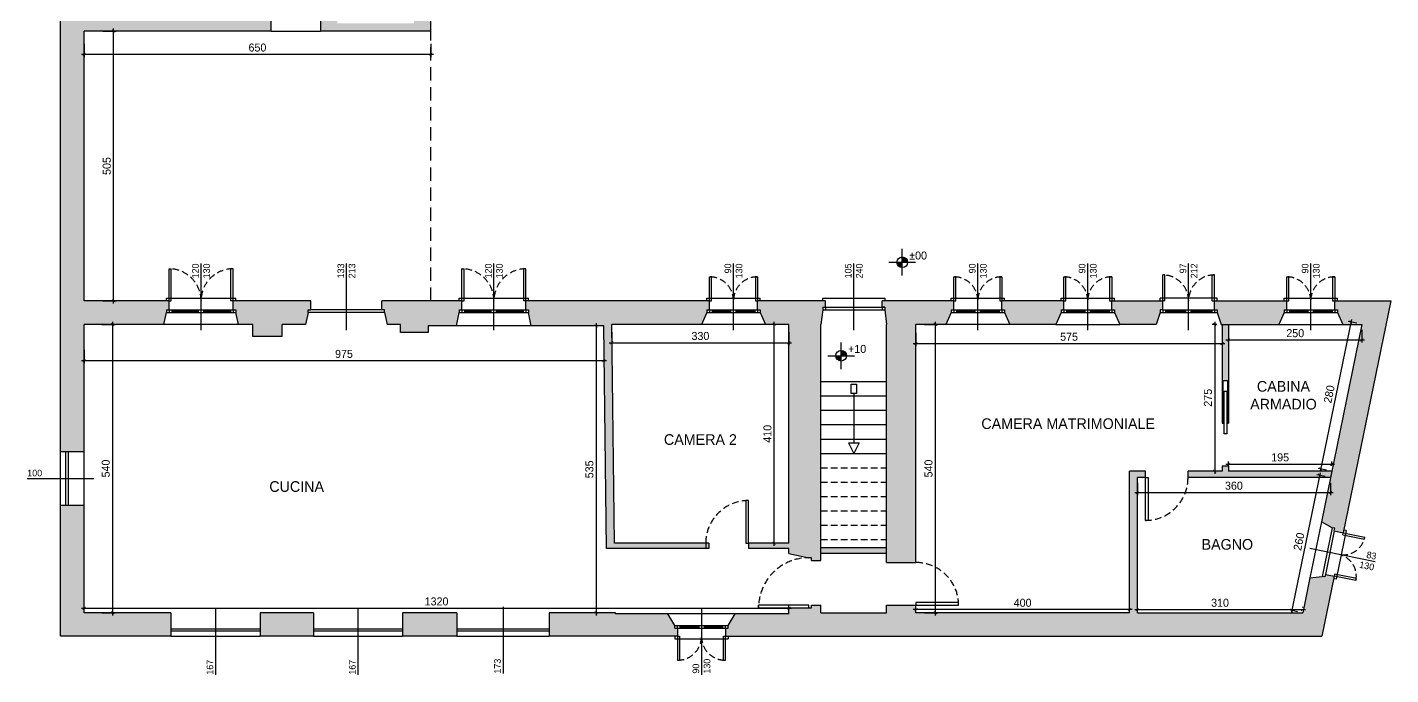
# Model space of a CAD drawing. Header units: millimetres. Extents: x 2698 to 9190, y -7457 to 3239.
# Drawn here: x 2698 to 5254, y -7457 to -6245 of the extents above; entities that cross this region are included whole.
import ezdxf

# ---------------------------------------------------------------- set-up
doc = ezdxf.new("R2010")
doc.units = ezdxf.units.MM
doc.header["$LTSCALE"] = 100
doc.linetypes.add('HIDDEN', pattern=[0.375, 0.25, -0.125])
for name, color, linetype in [('CAMP sez', 254, 'Continuous'), ('INF', 6, 'Continuous'), ('Interni F', 3, 'Continuous'), ('Q_100_ESECUTIVO', 3, 'Continuous'), ('Quote', 3, 'Continuous'), ('SEZ', 4, 'Continuous'), ('Testi', 3, 'Continuous')]:
    doc.layers.add(name, color=color, linetype=linetype)
doc.layers.add('RIL_diagonali', color=8, linetype='HIDDEN', plot=False)
doc.styles.add('CENTURY', font='GOTHIC.TTF')
doc.styles.add('T_ESE_q100', font='', dxfattribs={"height": 15})
doc.styles.get('T_ESE_q100').set_extended_font_data('Bahnschrift Light')
doc.dimstyles.new('ESE_q100', dxfattribs={"dimscale": 0, "dimtxt": 15, "dimasz": 8, "dimexe": 5, "dimexo": 10, "dimgap": 5, "dimtad": 1, "dimdec": 0, "dimrnd": 0.5, "dimtxsty": 'T_ESE_q100', "dimblk": 'ARCHTICK', "dimcen": 2.5, "dimdle": 5, "dimazin": 3, "dimtfac": 1, "dimtdec": 0, "dimtmove": 2, "dimatfit": 3, "dimldrblk": 'ARCHTICK', "dimfxl": 20, "dimfxlon": 1, "dimarcsym": 0})

# ---------------------------------------------------------------- blocks, each defined once
blk = doc.blocks.new('A$C255de93f')
at = {"lineweight": -2}
h = blk.add_hatch(color=0, dxfattribs=at)
h.dxf.hatch_style = 1
h.paths.add_polyline_path([(0, 0), (-10, 0, 0.414214), (0, -10)])
h.paths.add_polyline_path([(0, 10), (0, 0), (10, 0, 0.414214)])
at = {"color": 0, "lineweight": -2}
for p, q in [((-25, 0), (25, 0)), ((0, -25), (0, 25))]:
    blk.add_line(p, q, dxfattribs=at)
blk.add_circle((0, 0), 10, dxfattribs=at)
blk = doc.blocks.new('*D20')
at = {"layer": 'Q_100_ESECUTIVO', "color": 0}
for p, q in [((5180.5, -6792.2), (5121.9, -7077)), ((5190.4, -6799.3), (5174.6, -6796.1)), ((5133.9, -7074.3), (5118.1, -7071.1))]:
    blk.add_line(p, q, dxfattribs=at)
for points in [[(5176.9, -6794), (5182.1, -6800.1), (5177.7, -6793.4)], [(5176.9, -6794), (5181.3, -6800.7), (5182.1, -6800.1)], [(5120.3, -7069), (5125.6, -7075.1), (5121.2, -7068.4)], [(5120.3, -7069), (5124.7, -7075.7), (5125.6, -7075.1)]]:
    blk.add_solid(points, dxfattribs=at)
at = {"layer": 'Q_100_ESECUTIVO', "color": 0, "insert": (5138.8, -6932), "char_height": 15, "attachment_point": 5, "rotation": 78.3843, "style": 'T_ESE_q100'}
blk.add_mtext('280', dxfattribs=at)
blk = doc.blocks.new('_ArchTick')
at = {"color": 0, "linetype": 'ByBlock', "const_width": 0.15}
blk.add_lwpolyline([(-0.5, -0.5), (0.5, 0.5)], dxfattribs=at)
blk = doc.blocks.new('*D21')
at = {"layer": 'Q_100_ESECUTIVO', "color": 0}
for p, q in [((5121.6, -7079.2), (5067.6, -7342)), ((5131.4, -7086.3), (5115.7, -7083.1)), ((5079.4, -7339.3), (5063.7, -7336.1))]:
    blk.add_line(p, q, dxfattribs=at)
for points in [[(5118, -7081), (5123.2, -7087.1), (5118.8, -7080.5)], [(5118, -7081), (5122.4, -7087.7), (5123.2, -7087.1)], [(5066, -7334), (5071.2, -7340.1), (5066.8, -7333.5)], [(5066, -7334), (5070.4, -7340.7), (5071.2, -7340.1)]]:
    blk.add_solid(points, dxfattribs=at)
at = {"layer": 'Q_100_ESECUTIVO', "color": 0, "insert": (5082.2, -7208), "char_height": 15, "attachment_point": 5, "rotation": 78.3843, "style": 'T_ESE_q100'}
blk.add_mtext('260', dxfattribs=at)
blk = doc.blocks.new('*D24')
at = {"layer": 'Q_100_ESECUTIVO', "color": 0}
for p, q in [((4779.2, -7098.3), (4779.2, -7121.1)), ((5141.2, -7098.3), (5141.2, -7121.1)), ((4774.2, -7116.1), (5146.2, -7116.1))]:
    blk.add_line(p, q, dxfattribs=at)
for points in [[(4776.7, -7119.3), (4781.7, -7112.9), (4776, -7118.6)], [(4776.7, -7119.3), (4782.4, -7113.7), (4781.7, -7112.9)], [(5138.7, -7119.3), (5143.7, -7112.9), (5138, -7118.6)], [(5138.7, -7119.3), (5144.4, -7113.7), (5143.7, -7112.9)]]:
    blk.add_solid(points, dxfattribs=at)
at = {"layer": 'Q_100_ESECUTIVO', "color": 0, "insert": (4960.2, -7103.5), "char_height": 15, "attachment_point": 5, "style": 'T_ESE_q100'}
blk.add_mtext('360', dxfattribs=at)
blk = doc.blocks.new('*D25')
at = {"layer": 'Q_100_ESECUTIVO', "color": 0}
for p, q in [((4779.2, -7331.3), (4779.2, -7330.4)), ((5089.2, -7331.3), (5089.2, -7330.4)), ((4774.2, -7335.4), (5094.2, -7335.4))]:
    blk.add_line(p, q, dxfattribs=at)
for points in [[(4776.7, -7338.6), (4781.7, -7332.2), (4776, -7337.9)], [(4776.7, -7338.6), (4782.4, -7332.9), (4781.7, -7332.2)], [(5086.7, -7338.6), (5091.7, -7332.2), (5086, -7337.9)], [(5086.7, -7338.6), (5092.4, -7332.9), (5091.7, -7332.2)]]:
    blk.add_solid(points, dxfattribs=at)
at = {"layer": 'Q_100_ESECUTIVO', "color": 0, "insert": (4934.2, -7322.7), "char_height": 15, "attachment_point": 5, "style": 'T_ESE_q100'}
blk.add_mtext('310', dxfattribs=at)
blk = doc.blocks.new('*D26')
at = {"layer": 'Q_100_ESECUTIVO', "color": 0}
for p, q in [((4950.2, -6811.3), (4950.2, -6835.5)), ((5200.2, -6811.3), (5200.2, -6835.5)), ((4945.2, -6830.5), (5205.2, -6830.5))]:
    blk.add_line(p, q, dxfattribs=at)
for points in [[(4947.7, -6833.7), (4952.7, -6827.4), (4947, -6833)], [(4947.7, -6833.7), (4953.4, -6828.1), (4952.7, -6827.4)], [(5197.7, -6833.7), (5202.7, -6827.4), (5197, -6833)], [(5197.7, -6833.7), (5203.4, -6828.1), (5202.7, -6827.4)]]:
    blk.add_solid(points, dxfattribs=at)
at = {"layer": 'Q_100_ESECUTIVO', "color": 0, "insert": (5075.2, -6817.9), "char_height": 15, "attachment_point": 5, "style": 'T_ESE_q100'}
blk.add_mtext('250', dxfattribs=at)
blk = doc.blocks.new('*D27')
at = {"layer": 'Q_100_ESECUTIVO', "color": 0}
for p, q in [((4945.2, -7063.2), (5148.7, -7063.2)), ((4950.2, -7066.3), (4950.2, -7058.2)), ((5143.7, -7066.3), (5143.7, -7058.2))]:
    blk.add_line(p, q, dxfattribs=at)
for points in [[(4947.7, -7066.4), (4952.7, -7060), (4947, -7065.6)], [(4947.7, -7066.4), (4953.4, -7060.7), (4952.7, -7060)], [(5141.2, -7066.4), (5146.2, -7060), (5140.5, -7065.6)], [(5141.2, -7066.4), (5146.9, -7060.7), (5146.2, -7060)]]:
    blk.add_solid(points, dxfattribs=at)
at = {"layer": 'Q_100_ESECUTIVO', "color": 0, "insert": (5046.9, -7050.5), "char_height": 15, "attachment_point": 5, "style": 'T_ESE_q100'}
blk.add_mtext('195', dxfattribs=at)
blk = doc.blocks.new('*D28')
at = {"layer": 'Q_100_ESECUTIVO', "color": 0}
for p, q in [((4924.2, -6796.3), (4924.2, -7081.3)), ((4928.2, -6801.3), (4919.2, -6801.3)), ((4928.2, -7076.3), (4919.2, -7076.3))]:
    blk.add_line(p, q, dxfattribs=at)
for points in [[(4921, -6798.8), (4927.4, -6803.8), (4921.8, -6798.1)], [(4921, -6798.8), (4926.7, -6804.5), (4927.4, -6803.8)], [(4921, -7073.8), (4927.4, -7078.8), (4921.8, -7073.1)], [(4921, -7073.8), (4926.7, -7079.5), (4927.4, -7078.8)]]:
    blk.add_solid(points, dxfattribs=at)
at = {"layer": 'Q_100_ESECUTIVO', "color": 0, "insert": (4911.6, -6938.8), "char_height": 15, "attachment_point": 5, "rotation": 90, "style": 'T_ESE_q100'}
blk.add_mtext('275', dxfattribs=at)
blk = doc.blocks.new('*D29')
at = {"layer": 'Q_100_ESECUTIVO', "color": 0}
for p, q in [((4364.2, -6817.2), (4364.2, -6842.2)), ((4938.2, -6817.2), (4938.2, -6842.2)), ((4359.2, -6837.2), (4943.2, -6837.2))]:
    blk.add_line(p, q, dxfattribs=at)
for points in [[(4361.7, -6840.4), (4366.7, -6834), (4361, -6839.7)], [(4361.7, -6840.4), (4367.4, -6834.7), (4366.7, -6834)], [(4935.7, -6840.4), (4940.7, -6834), (4935, -6839.7)], [(4935.7, -6840.4), (4941.4, -6834.7), (4940.7, -6834)]]:
    blk.add_solid(points, dxfattribs=at)
at = {"layer": 'Q_100_ESECUTIVO', "color": 0, "insert": (4651.2, -6824.6), "char_height": 15, "attachment_point": 5, "style": 'T_ESE_q100'}
blk.add_mtext('575', dxfattribs=at)
blk = doc.blocks.new('*D30')
at = {"layer": 'Q_100_ESECUTIVO', "color": 0}
for p, q in [((4364.2, -7331.3), (4364.2, -7330.4)), ((4764.2, -7331.3), (4764.2, -7330.4)), ((4769.2, -7335.4), (4359.2, -7335.4))]:
    blk.add_line(p, q, dxfattribs=at)
for points in [[(4361.7, -7338.6), (4366.7, -7332.2), (4361, -7337.9)], [(4361.7, -7338.6), (4367.4, -7332.9), (4366.7, -7332.2)], [(4761.7, -7338.6), (4766.7, -7332.2), (4761, -7337.9)], [(4761.7, -7338.6), (4767.4, -7332.9), (4766.7, -7332.2)]]:
    blk.add_solid(points, dxfattribs=at)
at = {"layer": 'Q_100_ESECUTIVO', "color": 0, "insert": (4564.2, -7322.7), "char_height": 15, "attachment_point": 5, "style": 'T_ESE_q100'}
blk.add_mtext('400', dxfattribs=at)
blk = doc.blocks.new('*D31')
at = {"layer": 'Q_100_ESECUTIVO', "color": 0}
for p, q in [((4400.5, -6796.3), (4400.5, -7346.3)), ((4380.5, -6801.3), (4405.5, -6801.3)), ((4380.5, -7341.3), (4405.5, -7341.3))]:
    blk.add_line(p, q, dxfattribs=at)
for points in [[(4397.3, -6798.8), (4403.7, -6803.8), (4398, -6798.1)], [(4397.3, -6798.8), (4402.9, -6804.5), (4403.7, -6803.8)], [(4397.3, -7338.8), (4403.7, -7343.8), (4398, -7338.1)], [(4397.3, -7338.8), (4402.9, -7344.5), (4403.7, -7343.8)]]:
    blk.add_solid(points, dxfattribs=at)
at = {"layer": 'Q_100_ESECUTIVO', "color": 0, "insert": (4387.8, -7071.3), "char_height": 15, "attachment_point": 5, "rotation": 90, "style": 'T_ESE_q100'}
blk.add_mtext('540', dxfattribs=at)
blk = doc.blocks.new('*D32')
at = {"layer": 'Q_100_ESECUTIVO', "color": 0}
for p, q in [((4098.6, -7216.3), (4098.6, -6796.3)), ((4116.2, -6801.3), (4093.6, -6801.3)), ((4116.2, -7211.3), (4093.6, -7211.3))]:
    blk.add_line(p, q, dxfattribs=at)
for points in [[(4095.4, -6798.8), (4101.7, -6803.8), (4096.1, -6798.1)], [(4095.4, -6798.8), (4101, -6804.5), (4101.7, -6803.8)], [(4095.4, -7208.8), (4101.7, -7213.8), (4096.1, -7208.1)], [(4095.4, -7208.8), (4101, -7214.5), (4101.7, -7213.8)]]:
    blk.add_solid(points, dxfattribs=at)
at = {"layer": 'Q_100_ESECUTIVO', "color": 0, "insert": (4085.9, -7006.3), "char_height": 15, "attachment_point": 5, "rotation": 90, "style": 'T_ESE_q100'}
blk.add_mtext('410', dxfattribs=at)
blk = doc.blocks.new('*D33')
at = {"layer": 'Q_100_ESECUTIVO', "color": 0}
for p, q in [((3794.2, -6815.8), (3794.2, -6840.8)), ((4126.2, -6815.8), (4126.2, -6840.8)), ((3789.2, -6835.8), (4131.2, -6835.8))]:
    blk.add_line(p, q, dxfattribs=at)
for points in [[(3791.7, -6839), (3796.7, -6832.6), (3791, -6838.2)], [(3791.7, -6839), (3797.4, -6833.3), (3796.7, -6832.6)], [(4123.7, -6839), (4128.7, -6832.6), (4123, -6838.2)], [(4123.7, -6839), (4129.4, -6833.3), (4128.7, -6832.6)]]:
    blk.add_solid(points, dxfattribs=at)
at = {"layer": 'Q_100_ESECUTIVO', "color": 0, "insert": (3960.2, -6823.1), "char_height": 15, "attachment_point": 5, "style": 'T_ESE_q100'}
blk.add_mtext('330', dxfattribs=at)
blk = doc.blocks.new('*D34')
at = {"layer": 'Q_100_ESECUTIVO', "color": 0}
for p, q in [((3771.8, -6804.3), (3759.8, -6804.3)), ((3764.8, -6799.3), (3764.8, -7346.3)), ((3771.8, -7341.3), (3759.8, -7341.3))]:
    blk.add_line(p, q, dxfattribs=at)
for points in [[(3761.6, -6801.8), (3767.9, -6806.8), (3762.3, -6801.1)], [(3761.6, -6801.8), (3767.2, -6807.5), (3767.9, -6806.8)], [(3761.6, -7338.8), (3767.9, -7343.8), (3762.3, -7338.1)], [(3761.6, -7338.8), (3767.2, -7344.5), (3767.9, -7343.8)]]:
    blk.add_solid(points, dxfattribs=at)
at = {"layer": 'Q_100_ESECUTIVO', "color": 0, "insert": (3752.1, -7072.8), "char_height": 15, "attachment_point": 5, "rotation": 90, "style": 'T_ESE_q100'}
blk.add_mtext('535', dxfattribs=at)
blk = doc.blocks.new('*D35')
at = {"layer": 'Q_100_ESECUTIVO', "color": 0}
for p, q in [((2799.9, -7332.9), (4131.2, -7332.9)), ((2804.9, -7331.3), (2804.9, -7327.9)), ((4126.2, -7331.3), (4126.2, -7327.9))]:
    blk.add_line(p, q, dxfattribs=at)
for points in [[(2802.5, -7336.1), (2807.4, -7329.7), (2801.8, -7335.4)], [(2802.5, -7336.1), (2808.1, -7330.4), (2807.4, -7329.7)], [(4123.7, -7336.1), (4128.7, -7329.7), (4123, -7335.4)], [(4123.7, -7336.1), (4129.4, -7330.4), (4128.7, -7329.7)]]:
    blk.add_solid(points, dxfattribs=at)
at = {"layer": 'Q_100_ESECUTIVO', "color": 0, "insert": (3465.6, -7320.2), "char_height": 15, "attachment_point": 5, "style": 'T_ESE_q100'}
blk.add_mtext('1320', dxfattribs=at)
blk = doc.blocks.new('*D36')
at = {"layer": 'Q_100_ESECUTIVO', "color": 0}
for p, q in [((2804.9, -6849.3), (2804.9, -6874.3)), ((3779.2, -6849.3), (3779.2, -6874.3)), ((3784.2, -6869.3), (2799.9, -6869.3))]:
    blk.add_line(p, q, dxfattribs=at)
for points in [[(2802.5, -6872.5), (2807.4, -6866.2), (2801.8, -6871.8)], [(2802.5, -6872.5), (2808.1, -6866.9), (2807.4, -6866.2)], [(3776.8, -6872.5), (3781.7, -6866.2), (3776.1, -6871.8)], [(3776.8, -6872.5), (3782.4, -6866.9), (3781.7, -6866.2)]]:
    blk.add_solid(points, dxfattribs=at)
at = {"layer": 'Q_100_ESECUTIVO', "color": 0, "insert": (3292.1, -6856.7), "char_height": 15, "attachment_point": 5, "style": 'T_ESE_q100'}
blk.add_mtext('975', dxfattribs=at)
blk = doc.blocks.new('*D37')
at = {"layer": 'Q_100_ESECUTIVO', "color": 0}
for p, q in [((2858.3, -6796.3), (2858.3, -7346.3)), ((2838.3, -6801.3), (2863.3, -6801.3)), ((2838.3, -7341.3), (2863.3, -7341.3))]:
    blk.add_line(p, q, dxfattribs=at)
for points in [[(2855.1, -6798.8), (2861.4, -6803.8), (2855.8, -6798.1)], [(2855.1, -6798.8), (2860.7, -6804.5), (2861.4, -6803.8)], [(2855.1, -7338.8), (2861.4, -7343.8), (2855.8, -7338.1)], [(2855.1, -7338.8), (2860.7, -7344.5), (2861.4, -7343.8)]]:
    blk.add_solid(points, dxfattribs=at)
at = {"layer": 'Q_100_ESECUTIVO', "color": 0, "insert": (2845.6, -7071.3), "char_height": 15, "attachment_point": 5, "rotation": 90, "style": 'T_ESE_q100'}
blk.add_mtext('540', dxfattribs=at)
blk = doc.blocks.new('*D38')
at = {"layer": 'Q_100_ESECUTIVO', "color": 0}
for p, q in [((2840.2, -6252.3), (2865.2, -6252.3)), ((2860.2, -6762.3), (2860.2, -6247.3)), ((2840.2, -6757.3), (2865.2, -6757.3))]:
    blk.add_line(p, q, dxfattribs=at)
for points in [[(2857, -6249.8), (2863.4, -6254.8), (2857.7, -6249.1)], [(2857, -6249.8), (2862.7, -6255.5), (2863.4, -6254.8)], [(2857, -6754.8), (2863.4, -6759.8), (2857.7, -6754.1)], [(2857, -6754.8), (2862.7, -6760.5), (2863.4, -6759.8)]]:
    blk.add_solid(points, dxfattribs=at)
at = {"layer": 'Q_100_ESECUTIVO', "color": 0, "insert": (2847.5, -6504.8), "char_height": 15, "attachment_point": 5, "rotation": 90, "style": 'T_ESE_q100'}
blk.add_mtext('505', dxfattribs=at)
blk = doc.blocks.new('*D39')
at = {"layer": 'Q_100_ESECUTIVO', "color": 0}
for p, q in [((2804.9, -6275.8), (2804.9, -6300.8)), ((3454.9, -6275.8), (3454.9, -6300.8)), ((3459.9, -6295.8), (2799.9, -6295.8))]:
    blk.add_line(p, q, dxfattribs=at)
for points in [[(2802.5, -6298.9), (2807.4, -6292.6), (2801.8, -6298.2)], [(2802.5, -6298.9), (2808.1, -6293.3), (2807.4, -6292.6)], [(3452.5, -6298.9), (3457.4, -6292.6), (3451.8, -6298.2)], [(3452.5, -6298.9), (3458.1, -6293.3), (3457.4, -6292.6)]]:
    blk.add_solid(points, dxfattribs=at)
at = {"layer": 'Q_100_ESECUTIVO', "color": 0, "insert": (3129.9, -6283.1), "char_height": 15, "attachment_point": 5, "style": 'T_ESE_q100'}
blk.add_mtext('650', dxfattribs=at)

msp = doc.modelspace()

# ---------------------------------------------------------------- hatches: boundary and pattern name
at = {"layer": 'CAMP sez'}
h = msp.add_hatch(color=256, dxfattribs=at)
h.dxf.hatch_style = 1
h.paths.add_polyline_path([(4636.2, -6774.3), (4641.2, -6774.3), (4641.2, -6757.3), (4525.2, -6757.3), (4525.2, -6774.3), (4530.2, -6774.3), (4530.2, -6779.3), (4540.2, -6801.3), (4626.2, -6801.3), (4636.2, -6779.3)])
h.paths.add_polyline_path([(5143.7, -7076.3), (4950.2, -7076.3), (4950.2, -7066.3), (4938.2, -7066.3), (4938.2, -7076.3), (4874.2, -7076.3), (4874.2, -7088.3), (5141.2, -7088.3)])
h.paths.add_polyline_path([(4950.2, -6801.3), (4938.2, -6801.3), (4938.2, -6986.3), (4940.2, -6986.3), (4940.2, -6906.3), (4948.2, -6906.3), (4948.2, -6986.3), (4950.2, -6986.3)])
h.paths.add_polyline_path([(4309.2, -7219.9), (4186.2, -7219.9), (4186.2, -7229.9), (4309.2, -7229.9)])
h.paths.add_polyline_path([(4189.7, -6774.3), (4189.7, -6769.3), (4194.7, -6769.3), (4194.7, -6757.3), (4067.2, -6757.3), (4067.2, -6774.3), (4072.2, -6774.3), (4072.2, -6779.3), (4082.2, -6801.3), (4126.2, -6801.3), (4126.2, -7211.3), (4050.2, -7211.3), (4050.2, -7221.3), (4126.2, -7221.3), (4126.2, -7230.3), (4163.2, -7238.3), (4168.2, -7238.3), (4168.2, -7243.3), (4186.2, -7243.3), (4186.2, -6801.3)])
h.paths.add_polyline_path([(2959.2, -6774.3), (2964.2, -6774.3), (2964.2, -6757.3), (2804.9, -6757.3), (2804.9, -6252.3), (3154.9, -6252.3), (3154.9, -6176.3), (2807.9, -6176.3), (2807.9, -5692.3), (2923.9, -5692.3), (2923.9, -5655), (2760.9, -5654.8), (2760.9, -7040.3), (2804.9, -7040.3), (2804.9, -6801.3), (2954.2, -6801.3), (2959.2, -6779.3)])
h.paths.add_polyline_path([(3225.2, -6779.3), (3225.2, -6774.3), (3230.2, -6774.3), (3230.2, -6757.3), (3084.2, -6757.3), (3084.2, -6774.3), (3089.2, -6774.3), (3089.2, -6779.3), (3094.2, -6801.3), (3121.2, -6801.3), (3121.2, -6824.3), (3176.2, -6824.3), (3176.2, -6801.3), (3220.2, -6801.3)])
h.paths.add_polyline_path([(3508.2, -6774.3), (3513.2, -6774.3), (3513.2, -6757.3), (3363.2, -6757.3), (3363.2, -6774.3), (3368.2, -6774.3), (3368.2, -6779.3), (3373.2, -6801.3), (3398.2, -6801.3), (3398.2, -6816.3), (3450.2, -6816.3), (3450.2, -6804.3), (3503.2, -6804.3), (3508.2, -6779.3)])
h.paths.add_polyline_path([(4821.7, -6774.3), (4826.7, -6774.3), (4826.7, -6757.3), (4731.2, -6757.3), (4731.2, -6774.3), (4736.2, -6774.3), (4736.2, -6779.3), (4746.2, -6801.3), (4814.2, -6801.3), (4821.7, -6779.3)])
h.paths.add_polyline_path([(5054.2, -6779.3), (5054.2, -6774.3), (5059.2, -6774.3), (5059.2, -6757.3), (4923.7, -6757.3), (4923.7, -6774.3), (4928.7, -6774.3), (4928.7, -6779.3), (4936.2, -6801.3), (5044.2, -6801.3)])
h.paths.add_polyline_path([(5254.2, -6757.3), (5149.2, -6757.3), (5149.2, -6774.3), (5154.2, -6774.3), (5154.2, -6779.3), (5164.2, -6801.3), (5200.2, -6801.3), (5124.2, -7170.9), (5144.4, -7182.2), (5149.3, -7183.2), (5148.3, -7188.1), (5164.9, -7191.5)])
h.paths.add_polyline_path([(3503.8, -7341.3), (3401.8, -7341.3), (3401.8, -7385.3), (3503.8, -7385.3)])
h.paths.add_polyline_path([(3234.8, -7341.3), (3134.8, -7341.3), (3134.8, -7385.3), (3234.8, -7385.3)])
h.paths.add_polyline_path([(2967.8, -7341.3), (2804.9, -7341.3), (2804.9, -7140.3), (2760.9, -7140.3), (2760.9, -7385.3), (2967.8, -7385.3)])
h.paths.add_polyline_path([(3454.9, -6053.3), (3414.9, -6053.3), (3414.9, -6080.3), (3247.9, -6080.3), (3247.9, -6252.3), (3454.9, -6252.3), (3454.9, -6198.8), (3423.4, -6198.8), (3423.4, -6237.8), (3279.4, -6237.8), (3279.4, -6094.8), (3454.9, -6094.8)])
h.paths.add_polyline_path([(3283.9, -5533.3), (3239.9, -5533.3), (3239.9, -5655.3), (3070.9, -5655.1), (3070.9, -5692.3), (3414.9, -5692.3), (3414.9, -5829.3), (3454.9, -5829.3), (3454.9, -5699.3), (3523.9, -5699.3), (3523.9, -5656.3), (3283.9, -5656.3)])
h.paths.add_polyline_path([(3858.4, -5566.1), (3818.4, -5566.3), (3818.9, -5656.3), (3771.9, -5656.3), (3771.9, -5699.3), (3859.2, -5699.3)])
h.paths.add_polyline_path([(4276.2, -5675.3), (4256.2, -5675.3), (4256.2, -5699.3), (4276.2, -5699.3)])
h.paths.add_polyline_path([(3856.4, -5253.1), (3816.4, -5253.3), (3817.4, -5404.3), (3857.4, -5404.1)])
h.paths.add_polyline_path([(3283.9, -5262.3), (3239.9, -5262.3), (3239.9, -5403.3), (3283.9, -5403.3)])
h.paths.add_polyline_path([(3851.1, -4395.3), (4662.2, -4485.4), (4666.6, -4445.6), (3825.8, -4352.3), (3829.7, -4968.3), (3239.9, -4968.3), (3239.9, -5132.3), (3283.9, -5132.3), (3283.9, -5012.3), (3814.9, -5005.3), (3815.4, -5091.3), (3855.4, -5091.1)])
h.paths.add_polyline_path([(4276.2, -4933.3), (4256.2, -4933.3), (4256.2, -4957.3), (4276.2, -4957.3)])
h.paths.add_polyline_path([(4276.2, -5304.3), (4256.2, -5304.3), (4256.2, -5328.3), (4276.2, -5328.3)])
h.paths.add_polyline_path([(4276.2, -4562.3), (4256.2, -4562.3), (4256.2, -4586.3), (4276.2, -4586.3)])
h.paths.add_polyline_path([(3784.3, -7221.3), (3976.2, -7221.3), (3976.2, -7211.3), (3799.2, -7211.3), (3794.2, -6801.3), (3962.2, -6801.3), (3972.2, -6779.3), (3972.2, -6774.3), (3977.2, -6774.3), (3977.2, -6757.3), (3633.2, -6757.3), (3633.2, -6774.3), (3638.2, -6774.3), (3638.2, -6779.3), (3643.2, -6804.3), (3779.2, -6804.3)])
h.paths.add_polyline_path([(3800.8, -7341.3), (3676.8, -7341.3), (3676.8, -7385.3), (3917.2, -7385.3), (3917.2, -7370.3), (3912.2, -7370.3), (3912.2, -7365.3), (3899.2, -7343.3), (3800.8, -7343.3)])
h.paths.add_polyline_path([(4309.2, -7247.3), (4364.2, -7247.3), (4364.2, -6801.3), (4420.2, -6801.3), (4430.2, -6779.3), (4430.2, -6774.3), (4435.2, -6774.3), (4435.2, -6757.3), (4300.7, -6757.3), (4300.7, -6769.3), (4305.7, -6769.3), (4305.7, -6774.3), (4309.2, -6801.3)])
h.paths.add_polyline_path([(4779.2, -7088.3), (4794.2, -7088.3), (4794.2, -7076.3), (4764.2, -7076.3), (4764.2, -7341.3), (4364.2, -7341.3), (4364.2, -7327.3), (4309.2, -7327.3), (4309.2, -7341.3), (4186.2, -7341.3), (4186.2, -7327.3), (4168.2, -7327.3), (4168.2, -7332.3), (4126.2, -7332.3), (4126.2, -7343.3), (4025.2, -7343.3), (4012.2, -7365.3), (4012.2, -7370.3), (4007.2, -7370.3), (4007.2, -7385.3), (5125.1, -7385.3), (5148.2, -7272.8), (5131.6, -7269.4), (5130.6, -7274.3), (5125.7, -7273.3), (5102.7, -7275.7), (5089.2, -7341.3), (4779.2, -7341.3)])

# ---------------------------------------------------------------- linework, layer by layer
at = {"layer": 'INF'}
for p, q in [((3154.9, -6252.3), (3247.9, -6252.3)), ((3024.2, -6812.3), (3024.2, -6687.3)), ((3296.7, -6812.3), (3296.7, -6687.3)), ((3573.2, -6812.3), (3573.2, -6687.3)), ((4022.2, -6812.3), (4022.2, -6687.3)), ((4247.7, -6812.3), (4247.7, -6687.3)), ((4480.2, -6812.3), (4480.2, -6687.3)), ((4686.2, -6812.3), (4686.2, -6687.3)), ((4875.2, -6812.3), (4875.2, -6687.3)), ((5104.2, -6812.3), (5104.2, -6687.3)), ((2959.2, -6752.3), (3089.2, -6752.3)), ((2959.2, -6757.3), (2959.2, -6752.3)), ((3089.2, -6757.3), (3089.2, -6752.3)), ((3508.2, -6752.3), (3638.2, -6752.3)), ((3508.2, -6757.3), (3508.2, -6752.3)), ((3638.2, -6757.3), (3638.2, -6752.3)), ((3972.2, -6752.3), (4072.2, -6752.3)), ((3972.2, -6757.3), (3972.2, -6752.3)), ((4072.2, -6757.3), (4072.2, -6752.3)), ((4189.7, -6757.3), (4189.7, -6752.3)), ((4189.7, -6752.3), (4305.7, -6752.3)), ((4194.7, -6769.3), (4300.7, -6769.3)), ((4194.7, -6769.3), (4194.7, -6774.3)), ((4300.7, -6769.3), (4300.7, -6774.3)), ((4305.7, -6752.3), (4305.7, -6757.3)), ((4430.2, -6752.3), (4530.2, -6752.3)), ((4430.2, -6757.3), (4430.2, -6752.3)), ((4530.2, -6757.3), (4530.2, -6752.3)), ((4636.2, -6752.3), (4736.2, -6752.3)), ((4636.2, -6757.3), (4636.2, -6752.3)), ((4736.2, -6757.3), (4736.2, -6752.3)), ((4821.7, -6757.3), (4821.7, -6752.3)), ((4928.7, -6752.3), (4821.7, -6752.3)), ((4928.7, -6757.3), (4928.7, -6752.3)), ((5054.2, -6752.3), (5154.2, -6752.3)), ((5054.2, -6757.3), (5054.2, -6752.3)), ((5154.2, -6757.3), (5154.2, -6752.3)), ((2959.2, -6779.3), (3089.2, -6779.3)), ((2964.2, -6774.3), (3084.2, -6774.3)), ((2964.2, -6774.3), (2964.2, -6779.3)), ((2969.2, -6774.3), (2969.2, -6779.3)), ((3019.2, -6779.3), (3019.2, -6774.3)), ((3029.2, -6779.3), (3029.2, -6774.3)), ((3079.2, -6774.3), (3079.2, -6779.3)), ((3084.2, -6774.3), (3084.2, -6779.3)), ((3368.2, -6779.3), (3225.2, -6779.3)), ((3363.2, -6774.3), (3230.2, -6774.3)), ((3508.2, -6779.3), (3638.2, -6779.3)), ((3513.2, -6774.3), (3633.2, -6774.3)), ((3513.2, -6774.3), (3513.2, -6779.3)), ((3518.2, -6774.3), (3518.2, -6779.3)), ((3568.2, -6779.3), (3568.2, -6774.3)), ((3578.2, -6779.3), (3578.2, -6774.3)), ((3628.2, -6774.3), (3628.2, -6779.3)), ((3633.2, -6774.3), (3633.2, -6779.3)), ((3972.2, -6779.3), (4072.2, -6779.3)), ((3977.2, -6774.3), (4067.2, -6774.3)), ((3977.2, -6774.3), (3977.2, -6779.3)), ((3982.2, -6774.3), (3982.2, -6779.3)), ((4017.2, -6779.3), (4017.2, -6774.3)), ((4027.2, -6779.3), (4027.2, -6774.3)), ((4062.2, -6774.3), (4062.2, -6779.3)), ((4067.2, -6774.3), (4067.2, -6779.3)), ((4189.7, -6774.3), (4305.7, -6774.3)), ((4430.2, -6779.3), (4530.2, -6779.3)), ((4435.2, -6774.3), (4525.2, -6774.3)), ((4435.2, -6774.3), (4435.2, -6779.3)), ((4440.2, -6774.3), (4440.2, -6779.3)), ((4475.2, -6779.3), (4475.2, -6774.3)), ((4485.2, -6779.3), (4485.2, -6774.3)), ((4520.2, -6774.3), (4520.2, -6779.3)), ((4525.2, -6774.3), (4525.2, -6779.3)), ((4636.2, -6779.3), (4736.2, -6779.3)), ((4641.2, -6774.3), (4731.2, -6774.3)), ((4641.2, -6774.3), (4641.2, -6779.3)), ((4646.2, -6774.3), (4646.2, -6779.3)), ((4681.2, -6779.3), (4681.2, -6774.3)), ((4691.2, -6779.3), (4691.2, -6774.3)), ((4726.2, -6774.3), (4726.2, -6779.3)), ((4731.2, -6774.3), (4731.2, -6779.3)), ((4821.7, -6779.3), (4928.7, -6779.3)), ((4826.7, -6774.3), (4923.7, -6774.3)), ((4826.7, -6774.3), (4826.7, -6779.3)), ((4831.7, -6774.3), (4831.7, -6779.3)), ((4870.2, -6779.3), (4870.2, -6774.3)), ((4880.2, -6779.3), (4880.2, -6774.3)), ((4918.7, -6774.3), (4918.7, -6779.3)), ((4923.7, -6774.3), (4923.7, -6779.3)), ((5054.2, -6779.3), (5154.2, -6779.3)), ((5059.2, -6774.3), (5149.2, -6774.3)), ((5059.2, -6774.3), (5059.2, -6779.3)), ((5064.2, -6774.3), (5064.2, -6779.3)), ((5099.2, -6779.3), (5099.2, -6774.3)), ((5109.2, -6779.3), (5109.2, -6774.3)), ((5144.2, -6774.3), (5144.2, -6779.3)), ((5149.2, -6774.3), (5149.2, -6779.3)), ((3094.2, -6801.3), (2954.2, -6801.3)), ((3643.2, -6804.3), (3503.2, -6804.3)), ((4082.2, -6801.3), (3962.2, -6801.3)), ((4540.2, -6801.3), (4420.2, -6801.3)), ((4626.2, -6801.3), (4746.2, -6801.3)), ((5044.2, -6801.3), (5164.2, -6801.3)), ((4186.2, -6908.3), (4309.2, -6908.3)), ((4186.2, -6935.2), (4309.2, -6935.2)), ((4247.7, -6930.5), (4247.7, -7022.9)), ((4186.2, -6962.2), (4309.2, -6962.2)), ((4186.2, -6989.1), (4309.2, -6989.1)), ((4186.2, -7016), (4309.2, -7016)), ((4237.7, -7022.9), (4257.7, -7022.9)), ((4237.7, -7022.9), (4247.7, -7042.9)), ((4257.7, -7022.9), (4247.7, -7042.9)), ((2760.9, -7140.3), (2760.9, -7040.3)), ((2769.9, -7040.3), (2769.9, -7140.3)), ((2774.9, -7040.3), (2774.9, -7140.3)), ((2804.9, -7140.3), (2804.9, -7040.3)), ((4186.2, -7042.9), (4309.2, -7042.9)), ((2823.4, -7090.3), (2698.4, -7090.3)), ((5124.2, -7170.9), (5102.7, -7275.7)), ((5144.4, -7182.2), (5125.7, -7273.3)), ((5148.3, -7188.1), (5131.6, -7269.4)), ((5170.8, -7187.6), (5152.1, -7278.7)), ((5170.8, -7187.6), (5165.9, -7186.6)), ((5225.1, -7246.2), (5102.7, -7221.1)), ((5152.1, -7278.7), (5147.2, -7277.7)), ((3051.3, -7332.3), (3051.3, -7457.3)), ((3318.3, -7332.3), (3318.3, -7457.3)), ((3590.3, -7330.3), (3590.3, -7455.3)), ((3962.2, -7332.3), (3962.2, -7457.3)), ((4163.2, -7327.3), (4069.2, -7327.3)), ((4069.2, -7332.3), (4069.2, -7327.3)), ((4069.2, -7332.3), (4163.2, -7332.3)), ((4163.2, -7332.3), (4163.2, -7327.3)), ((4025.2, -7343.3), (3899.2, -7343.3)), ((2967.8, -7371.3), (3134.8, -7371.3)), ((2967.8, -7375.3), (3134.8, -7375.3)), ((2967.8, -7385.3), (3134.8, -7385.3)), ((3234.8, -7371.3), (3401.8, -7371.3)), ((3234.8, -7375.3), (3401.8, -7375.3)), ((3234.8, -7385.3), (3401.8, -7385.3)), ((3503.8, -7371.3), (3676.8, -7371.3)), ((3503.8, -7375.3), (3676.8, -7375.3)), ((3503.8, -7385.3), (3676.8, -7385.3)), ((3912.2, -7365.3), (4012.2, -7365.3)), ((3912.2, -7385.3), (3912.2, -7390.3)), ((3917.2, -7370.3), (3917.2, -7365.3)), ((3917.2, -7370.3), (4007.2, -7370.3)), ((3922.2, -7370.3), (3922.2, -7365.3)), ((3957.2, -7365.3), (3957.2, -7370.3)), ((3967.2, -7365.3), (3967.2, -7370.3)), ((4002.2, -7370.3), (4002.2, -7365.3)), ((4007.2, -7370.3), (4007.2, -7365.3)), ((4012.2, -7385.3), (4012.2, -7390.3)), ((3912.2, -7390.3), (4012.2, -7390.3))]:
    msp.add_line(p, q, dxfattribs=at)
at = {"layer": 'INF', "color": 9}
for p, q in [((2969.2, -6776.8), (3019.2, -6776.8)), ((3029.2, -6776.8), (3079.2, -6776.8)), ((3518.2, -6776.8), (3568.2, -6776.8)), ((3578.2, -6776.8), (3628.2, -6776.8)), ((3982.2, -6776.8), (4017.2, -6776.8)), ((4027.2, -6776.8), (4062.2, -6776.8)), ((4440.2, -6776.8), (4475.2, -6776.8)), ((4485.2, -6776.8), (4520.2, -6776.8)), ((4646.2, -6776.8), (4681.2, -6776.8)), ((4691.2, -6776.8), (4726.2, -6776.8)), ((4831.7, -6776.8), (4870.2, -6776.8)), ((4880.2, -6776.8), (4918.7, -6776.8)), ((5064.2, -6776.8), (5099.2, -6776.8)), ((5109.2, -6776.8), (5144.2, -6776.8)), ((3922.2, -7367.8), (3957.2, -7367.8)), ((3967.2, -7367.8), (4002.2, -7367.8))]:
    msp.add_line(p, q, dxfattribs=at)
at = {"layer": 'INF', "linetype": 'HIDDEN', "ltscale": 0.5}
for p, q in [((4186.2, -7069.8), (4309.2, -7069.8)), ((4186.2, -7096.7), (4309.2, -7096.7)), ((4186.2, -7123.7), (4309.2, -7123.7)), ((4186.2, -7150.6), (4309.2, -7150.6)), ((4186.2, -7177.5), (4309.2, -7177.5)), ((4186.2, -7204.4), (4309.2, -7204.4))]:
    msp.add_line(p, q, dxfattribs=at)
at = {"layer": 'INF'}
for points in [[(4242.7, -6913), (4252.7, -6913), (4252.7, -6930.5), (4242.7, -6930.5)], [(4941.7, -6926.3), (4946.7, -6926.3), (4946.7, -7006.3), (4941.7, -7006.3)], [(4799.2, -7088.3), (4799.2, -7168.3), (4794.2, -7168.3), (4794.2, -7088.3)], [(4050.2, -7211.3), (4050.2, -7131.3), (4045.2, -7131.3), (4045.2, -7211.3)], [(4364.2, -7327.3), (4444.2, -7327.3), (4444.2, -7322.3), (4364.2, -7322.3)]]:
    msp.add_lwpolyline(points, close=True, dxfattribs=at)
at = {"layer": 'Interni F'}
for p, q in [((2964.2, -6757.3), (2964.2, -6697.3)), ((2964.2, -6697.3), (2968.2, -6697.3)), ((2968.2, -6757.3), (2968.2, -6697.3)), ((3080.2, -6757.3), (3080.2, -6697.3)), ((3084.2, -6697.3), (3080.2, -6697.3)), ((3084.2, -6757.3), (3084.2, -6697.3)), ((3513.2, -6757.3), (3513.2, -6697.3)), ((3513.2, -6697.3), (3517.2, -6697.3)), ((3517.2, -6757.3), (3517.2, -6697.3)), ((3629.2, -6757.3), (3629.2, -6697.3)), ((3633.2, -6697.3), (3629.2, -6697.3)), ((3633.2, -6757.3), (3633.2, -6697.3)), ((3977.2, -6757.3), (3977.2, -6712.3)), ((3977.2, -6712.3), (3981.2, -6712.3)), ((3981.2, -6757.3), (3981.2, -6712.3)), ((4063.2, -6712.3), (4063.2, -6757.3)), ((4063.2, -6712.3), (4067.2, -6712.3)), ((4067.2, -6712.3), (4067.2, -6757.3)), ((4435.2, -6757.3), (4435.2, -6712.3)), ((4435.2, -6712.3), (4439.2, -6712.3)), ((4439.2, -6757.3), (4439.2, -6712.3)), ((4521.2, -6712.3), (4521.2, -6757.3)), ((4521.2, -6712.3), (4525.2, -6712.3)), ((4525.2, -6712.3), (4525.2, -6757.3)), ((4641.2, -6757.3), (4641.2, -6712.3)), ((4641.2, -6712.3), (4645.2, -6712.3)), ((4645.2, -6757.3), (4645.2, -6712.3)), ((4727.2, -6712.3), (4727.2, -6757.3)), ((4727.2, -6712.3), (4731.2, -6712.3)), ((4731.2, -6712.3), (4731.2, -6757.3)), ((4826.7, -6757.3), (4826.7, -6708.8)), ((4830.7, -6708.8), (4826.7, -6708.8)), ((4830.7, -6757.3), (4830.7, -6708.8)), ((4919.7, -6757.3), (4919.7, -6708.8)), ((4919.7, -6708.8), (4923.7, -6708.8)), ((4923.7, -6757.3), (4923.7, -6708.8)), ((5059.2, -6757.3), (5059.2, -6712.3)), ((5059.2, -6712.3), (5063.2, -6712.3)), ((5063.2, -6757.3), (5063.2, -6712.3)), ((5145.2, -6712.3), (5145.2, -6757.3)), ((5145.2, -6712.3), (5149.2, -6712.3)), ((5149.2, -6712.3), (5149.2, -6757.3)), ((2964.2, -6757.3), (2968.2, -6757.3)), ((3084.2, -6757.3), (3080.2, -6757.3)), ((3513.2, -6757.3), (3517.2, -6757.3)), ((3633.2, -6757.3), (3629.2, -6757.3)), ((3977.2, -6757.3), (3981.2, -6757.3)), ((4063.2, -6757.3), (4067.2, -6757.3)), ((4435.2, -6757.3), (4439.2, -6757.3)), ((4521.2, -6757.3), (4525.2, -6757.3)), ((4641.2, -6757.3), (4645.2, -6757.3)), ((4727.2, -6757.3), (4731.2, -6757.3)), ((4830.7, -6757.3), (4826.7, -6757.3)), ((4919.7, -6757.3), (4923.7, -6757.3)), ((5059.2, -6757.3), (5063.2, -6757.3)), ((5145.2, -6757.3), (5149.2, -6757.3)), ((5164.1, -7195.4), (5164.9, -7191.5)), ((5164.1, -7195.4), (5204.8, -7203.8)), ((5164.9, -7191.5), (5205.6, -7199.9)), ((5204.8, -7203.8), (5205.6, -7199.9)), ((5149, -7268.9), (5148.2, -7272.8)), ((5188.9, -7281.2), (5148.2, -7272.8)), ((5189.7, -7277.2), (5149, -7268.9)), ((5188.9, -7281.2), (5189.7, -7277.2)), ((3917.2, -7385.3), (3917.2, -7430.3)), ((3917.2, -7385.3), (3921.2, -7385.3)), ((3921.2, -7385.3), (3921.2, -7430.3)), ((4003.2, -7430.3), (4003.2, -7385.3)), ((4003.2, -7385.3), (4007.2, -7385.3)), ((4007.2, -7430.3), (4007.2, -7385.3)), ((3917.2, -7430.3), (3921.2, -7430.3)), ((4003.2, -7430.3), (4007.2, -7430.3))]:
    msp.add_line(p, q, dxfattribs=at)
at = {"layer": 'Interni F', "linetype": 'HIDDEN', "ltscale": 0.5}
for centre, radius, start, end in [((2964.2, -6757.3), 60, 0, 90), ((3084.2, -6757.3), 60, 90, 180), ((3513.2, -6757.3), 60, 0, 90), ((3633.2, -6757.3), 60, 90, 180), ((3977.2, -6757.3), 45, 0, 90), ((4067.2, -6757.3), 45, 90, 180), ((4435.2, -6757.3), 45, 0, 90), ((4525.2, -6757.3), 45, 90, 180), ((4641.2, -6757.3), 45, 0, 90), ((4731.2, -6757.3), 45, 90, 180), ((4826.7, -6757.3), 48.5, 0, 90), ((4923.7, -6757.3), 48.5, 90, 180), ((5059.2, -6757.3), 45, 0, 90), ((5149.2, -6757.3), 45, 90, 180), ((4794.2, -7088.3), 80, 270, 0), ((4050.2, -7211.3), 80, 90, 180), ((5164.9, -7191.5), 41.5, 265.3042, 348.3843), ((4163.2, -7332.3), 94, 86.9509, 180), ((4364.2, -7327.3), 80, 0, 90), ((5148.2, -7272.8), 41.5, 348.3843, 71.4644), ((3917.2, -7385.3), 45, 270, 0), ((4007.2, -7385.3), 45, 180, 270)]:
    msp.add_arc(centre, radius, start, end, dxfattribs=at)
at = {"layer": 'RIL_diagonali'}
msp.add_line((3454.9, -6757.3), (3454.9, -6252.3), dxfattribs=at)
at = {"layer": 'SEZ'}
for p, q in [((2760.9, -7040.3), (2760.9, -5654.8)), ((3247.9, -6080.3), (3247.9, -6252.3)), ((3154.9, -6176.3), (3154.9, -6252.3)), ((3454.9, -6252.3), (3454.9, -6198.8)), ((2804.9, -6757.3), (2804.9, -6252.3)), ((3154.9, -6252.3), (2804.9, -6252.3)), ((3454.9, -6252.3), (3247.9, -6252.3)), ((2964.2, -6757.3), (2804.9, -6757.3)), ((2964.2, -6774.3), (2964.2, -6757.3)), ((3084.2, -6774.3), (3084.2, -6757.3)), ((3230.2, -6757.3), (3084.2, -6757.3)), ((3230.2, -6774.3), (3230.2, -6757.3)), ((3513.2, -6757.3), (3363.2, -6757.3)), ((3363.2, -6774.3), (3363.2, -6757.3)), ((3513.2, -6774.3), (3513.2, -6757.3)), ((3977.2, -6757.3), (3633.2, -6757.3)), ((3633.2, -6774.3), (3633.2, -6757.3)), ((3977.2, -6774.3), (3977.2, -6757.3)), ((4194.7, -6757.3), (4067.2, -6757.3)), ((4067.2, -6774.3), (4067.2, -6757.3)), ((4189.7, -6769.3), (4194.7, -6769.3)), ((4189.7, -6769.3), (4189.7, -6774.3)), ((4194.7, -6769.3), (4194.7, -6757.3)), ((4435.2, -6757.3), (4300.7, -6757.3)), ((4300.7, -6769.3), (4300.7, -6757.3)), ((4300.7, -6769.3), (4305.7, -6769.3)), ((4305.7, -6769.3), (4300.7, -6769.3)), ((4305.7, -6769.3), (4305.7, -6774.3)), ((4435.2, -6774.3), (4435.2, -6757.3)), ((4641.2, -6757.3), (4525.2, -6757.3)), ((4525.2, -6774.3), (4525.2, -6757.3)), ((4641.2, -6774.3), (4641.2, -6757.3)), ((4731.2, -6757.3), (4826.7, -6757.3)), ((4731.2, -6774.3), (4731.2, -6757.3)), ((4826.7, -6774.3), (4826.7, -6757.3)), ((4923.7, -6757.3), (5059.2, -6757.3)), ((4923.7, -6774.3), (4923.7, -6757.3)), ((5059.2, -6774.3), (5059.2, -6757.3)), ((5149.2, -6757.3), (5254.2, -6757.3)), ((5149.2, -6774.3), (5149.2, -6757.3)), ((5254.2, -6757.3), (5164.9, -7191.5)), ((2954.2, -6801.3), (2959.2, -6779.3)), ((2959.2, -6774.3), (2964.2, -6774.3)), ((2959.2, -6774.3), (2959.2, -6779.3)), ((3084.2, -6774.3), (3089.2, -6774.3)), ((3089.2, -6774.3), (3089.2, -6779.3)), ((3094.2, -6801.3), (3089.2, -6779.3)), ((3225.2, -6779.3), (3220.2, -6801.3)), ((3225.2, -6779.3), (3225.2, -6774.3)), ((3225.2, -6774.3), (3230.2, -6774.3)), ((3368.2, -6774.3), (3363.2, -6774.3)), ((3368.2, -6779.3), (3368.2, -6774.3)), ((3368.2, -6779.3), (3373.2, -6801.3)), ((3503.2, -6804.3), (3508.2, -6779.3)), ((3508.2, -6774.3), (3513.2, -6774.3)), ((3508.2, -6774.3), (3508.2, -6779.3)), ((3633.2, -6774.3), (3638.2, -6774.3)), ((3638.2, -6774.3), (3638.2, -6779.3)), ((3643.2, -6804.3), (3638.2, -6779.3)), ((3972.2, -6779.3), (3962.2, -6801.3)), ((3972.2, -6774.3), (3977.2, -6774.3)), ((3972.2, -6774.3), (3972.2, -6779.3)), ((4067.2, -6774.3), (4072.2, -6774.3)), ((4072.2, -6774.3), (4072.2, -6779.3)), ((4072.2, -6779.3), (4082.2, -6801.3)), ((4189.7, -6774.3), (4186.2, -6801.3)), ((4305.7, -6774.3), (4309.2, -6801.3)), ((4430.2, -6779.3), (4420.2, -6801.3)), ((4430.2, -6774.3), (4435.2, -6774.3)), ((4430.2, -6774.3), (4430.2, -6779.3)), ((4525.2, -6774.3), (4530.2, -6774.3)), ((4530.2, -6774.3), (4530.2, -6779.3)), ((4530.2, -6779.3), (4540.2, -6801.3)), ((4636.2, -6779.3), (4626.2, -6801.3)), ((4636.2, -6774.3), (4641.2, -6774.3)), ((4636.2, -6774.3), (4636.2, -6779.3)), ((4731.2, -6774.3), (4736.2, -6774.3)), ((4736.2, -6774.3), (4736.2, -6779.3)), ((4736.2, -6779.3), (4746.2, -6801.3)), ((4821.7, -6779.3), (4814.2, -6801.3)), ((4826.7, -6774.3), (4821.7, -6774.3)), ((4821.7, -6774.3), (4821.7, -6779.3)), ((4923.7, -6774.3), (4928.7, -6774.3)), ((4928.7, -6774.3), (4928.7, -6779.3)), ((4928.7, -6779.3), (4936.2, -6801.3)), ((5054.2, -6779.3), (5044.2, -6801.3)), ((5054.2, -6774.3), (5059.2, -6774.3)), ((5054.2, -6774.3), (5054.2, -6779.3)), ((5149.2, -6774.3), (5154.2, -6774.3)), ((5154.2, -6774.3), (5154.2, -6779.3)), ((5154.2, -6779.3), (5164.2, -6801.3)), ((2954.2, -6801.3), (2804.9, -6801.3)), ((2804.9, -7040.3), (2804.9, -6801.3)), ((3121.2, -6801.3), (3094.2, -6801.3)), ((3121.2, -6824.3), (3121.2, -6801.3)), ((3220.2, -6801.3), (3176.2, -6801.3)), ((3176.2, -6824.3), (3176.2, -6801.3)), ((3398.2, -6801.3), (3373.2, -6801.3)), ((3398.2, -6816.3), (3398.2, -6801.3)), ((3450.2, -6816.3), (3398.2, -6816.3)), ((3503.2, -6804.3), (3450.2, -6804.3)), ((3450.2, -6804.3), (3450.2, -6816.3)), ((3779.2, -6804.3), (3643.2, -6804.3)), ((3784.3, -7221.3), (3779.2, -6804.3)), ((3962.2, -6801.3), (3794.2, -6801.3)), ((3799.2, -7211.3), (3794.2, -6801.3)), ((4126.2, -6801.3), (4082.2, -6801.3)), ((4126.2, -7211.3), (4126.2, -6801.3)), ((4186.2, -7243.3), (4186.2, -6801.3)), ((4309.2, -7247.3), (4309.2, -6801.3)), ((4364.2, -7247.3), (4364.2, -6801.3)), ((4420.2, -6801.3), (4364.2, -6801.3)), ((4626.2, -6801.3), (4540.2, -6801.3)), ((4814.2, -6801.3), (4746.2, -6801.3)), ((4936.2, -6801.3), (5044.2, -6801.3)), ((4938.2, -6801.3), (4938.2, -6986.3)), ((4950.2, -6801.3), (4950.2, -6986.3)), ((5200.2, -6801.3), (5124.2, -7170.9)), ((5164.2, -6801.3), (5200.2, -6801.3)), ((3176.2, -6824.3), (3121.2, -6824.3)), ((4940.2, -6906.3), (4948.2, -6906.3)), ((4940.2, -6986.3), (4940.2, -6906.3)), ((4948.2, -6906.3), (4948.2, -6986.3)), ((4938.2, -6986.3), (4940.2, -6986.3)), ((4948.2, -6986.3), (4950.2, -6986.3)), ((2804.9, -7040.3), (2760.9, -7040.3)), ((4764.2, -7341.3), (4764.2, -7076.3)), ((4794.2, -7076.3), (4764.2, -7076.3)), ((4794.2, -7088.3), (4794.2, -7076.3)), ((4938.2, -7076.3), (4874.2, -7076.3)), ((4874.2, -7088.3), (4874.2, -7076.3)), ((4938.2, -7066.3), (4938.2, -7076.3)), ((4938.2, -7066.3), (4950.2, -7066.3)), ((4950.2, -7066.3), (4950.2, -7076.3)), ((5143.7, -7076.3), (4950.2, -7076.3)), ((4779.2, -7341.3), (4779.2, -7088.3)), ((4794.2, -7088.3), (4779.2, -7088.3)), ((5141.2, -7088.3), (4874.2, -7088.3)), ((2804.9, -7140.3), (2760.9, -7140.3)), ((2760.9, -7385.3), (2760.9, -7140.3)), ((2804.9, -7341.3), (2804.9, -7140.3)), ((5144.4, -7182.2), (5124.2, -7170.9)), ((5149.3, -7183.2), (5144.4, -7182.2)), ((5148.3, -7188.1), (5149.3, -7183.2)), ((5148.3, -7188.1), (5164.9, -7191.5)), ((3976.2, -7221.3), (3784.3, -7221.3)), ((3976.2, -7211.3), (3799.2, -7211.3)), ((3970.2, -7211.3), (3970.2, -7221.3)), ((3976.2, -7211.3), (3976.2, -7221.3)), ((4126.2, -7211.3), (4050.2, -7211.3)), ((4050.2, -7211.3), (4050.2, -7221.3)), ((4126.2, -7221.3), (4050.2, -7221.3)), ((4126.2, -7230.3), (4126.2, -7221.3)), ((4126.2, -7230.3), (4163.2, -7238.3)), ((4309.2, -7219.9), (4186.2, -7219.9)), ((4186.2, -7229.9), (4309.2, -7229.9)), ((4168.2, -7238.3), (4163.2, -7238.3)), ((4168.2, -7243.3), (4168.2, -7238.3)), ((4168.2, -7243.3), (4186.2, -7243.3)), ((4309.2, -7247.3), (4364.2, -7247.3)), ((5102.7, -7275.7), (5089.2, -7341.3)), ((5102.7, -7275.7), (5125.7, -7273.3)), ((5148.2, -7272.8), (5125.1, -7385.3)), ((5130.6, -7274.3), (5125.7, -7273.3)), ((5131.6, -7269.4), (5130.6, -7274.3)), ((5131.6, -7269.4), (5148.2, -7272.8)), ((4126.2, -7343.3), (4126.2, -7332.3)), ((4126.2, -7332.3), (4168.2, -7332.3)), ((4168.2, -7332.3), (4168.2, -7327.3)), ((4168.2, -7327.3), (4186.2, -7327.3)), ((4186.2, -7341.3), (4186.2, -7327.3)), ((4309.2, -7341.3), (4309.2, -7327.3)), ((4309.2, -7327.3), (4364.2, -7327.3)), ((4364.2, -7341.3), (4364.2, -7327.3)), ((2967.8, -7341.3), (2804.9, -7341.3)), ((2967.8, -7341.3), (2967.8, -7385.3)), ((3234.8, -7341.3), (3134.8, -7341.3)), ((3134.8, -7341.3), (3134.8, -7385.3)), ((3234.8, -7341.3), (3234.8, -7385.3)), ((3503.8, -7341.3), (3401.8, -7341.3)), ((3401.8, -7341.3), (3401.8, -7385.3)), ((3503.8, -7341.3), (3503.8, -7385.3)), ((3800.8, -7341.3), (3676.8, -7341.3)), ((3676.8, -7341.3), (3676.8, -7385.3)), ((3800.8, -7343.3), (3800.8, -7341.3)), ((3899.2, -7343.3), (3800.8, -7343.3)), ((3912.2, -7365.3), (3899.2, -7343.3)), ((4012.2, -7365.3), (4025.2, -7343.3)), ((4126.2, -7343.3), (4025.2, -7343.3)), ((4186.2, -7341.3), (4309.2, -7341.3)), ((4764.2, -7341.3), (4364.2, -7341.3)), ((4779.2, -7341.3), (5089.2, -7341.3)), ((2967.8, -7385.3), (2760.9, -7385.3)), ((3234.8, -7385.3), (3134.8, -7385.3)), ((3503.8, -7385.3), (3401.8, -7385.3)), ((3917.2, -7385.3), (3676.8, -7385.3)), ((3912.2, -7370.3), (3912.2, -7365.3)), ((3912.2, -7370.3), (3917.2, -7370.3)), ((3917.2, -7370.3), (3917.2, -7385.3)), ((4007.2, -7370.3), (4012.2, -7370.3)), ((4007.2, -7370.3), (4007.2, -7387.3)), ((4007.2, -7385.3), (5125.1, -7385.3)), ((4012.2, -7370.3), (4012.2, -7365.3))]:
    msp.add_line(p, q, dxfattribs=at)
msp.add_lwpolyline([(4938.2, -7066.3), (4938.2, -7076.3), (4874.2, -7076.3)], dxfattribs=at)

# ---------------------------------------------------------------- block references
at = {"layer": 'Testi'}
for p in [(4338.6, -6685.1), (4224, -6860)]:
    msp.add_blockref('A$C255de93f', p, dxfattribs=at)

# ---------------------------------------------------------------- texts
at = {"layer": 'Quote', "char_height": 12.5, "style": 'CENTURY'}
for s, insert, attachment_point, rotation in [('120\\P\\pxqr;130', (3024.2, -6687.3), 6, 90), ('133\\P\\pxqr;213', (3296.7, -6687.3), 6, 90), ('120\\P\\pxqr;130', (3573.2, -6687.3), 6, 90), ('90\\P\\pxqr;130', (4022.2, -6687.3), 6, 90), ('105\\P\\pxqr;240', (4247.7, -6687.3), 6, 90), ('90\\P\\pxqr;130', (4480.2, -6687.3), 6, 90), ('90\\P\\pxqr;130', (4686.2, -6687.3), 6, 90), ('97\\P\\pxqr;212', (4875.2, -6687.3), 6, 90), ('90\\P\\pxqr;130', (5104.2, -6687.3), 6, 90), ('\\pxqr;83\\P130', (5225.1, -7246.2), 6, 348.3843), ('167\\P  ', (3051.3, -7457.3), 4, 90), ('167\\P  ', (3318.3, -7457.3), 4, 90), ('173\\P  ', (3590.3, -7455.3), 4, 90), ('90\\P130', (3962.2, -7455.3), 4, 90)]:
    msp.add_mtext(s, dxfattribs=dict(at, insert=insert, attachment_point=attachment_point, rotation=rotation))
at = {"layer": 'Quote', "insert": (2698.4, -7090.3), "char_height": 12.5, "attachment_point": 4, "style": 'CENTURY'}
msp.add_mtext('100\\P  ', dxfattribs=at)
at = {"layer": 'Testi'}
for s, insert, char_height, attachment_point, style in [('\\A1;\\pxql;±00', (4351.6, -6680.1), 15, 7, 'T_ESE_q100'), ('\\A1;\\pxql;+10', (4237, -6855), 15, 7, 'T_ESE_q100'), ('{\\H1.6x;CABINA\\PARMADIO}', (5053.1, -6934.2), 12.5, 5, 'CENTURY'), ('{\\H1.6x;CAMERA MATRIMONIALE}', (4649.5, -6987.4), 12.5, 5, 'CENTURY'), ('{\\H1.6x;CAMERA 2}', (3960.2, -7017.1), 12.5, 5, 'CENTURY'), ('{\\H1.6x;CUCINA}', (3203.4, -7105.1), 12.5, 5, 'CENTURY'), ('{\\H1.6x;BAGNO}', (4947.9, -7213.4), 12.5, 5, 'CENTURY')]:
    msp.add_mtext(s, dxfattribs=dict(at, insert=insert, char_height=char_height, attachment_point=attachment_point, style=style))

# ---------------------------------------------------------------- dimensions: what is measured, and where the dimension line sits
at = {"layer": 'Q_100_ESECUTIVO'}
for base, p1, p2, picture, middle in [((2804.9, -6295.8), (3454.9, -6252.3), (2804.9, -6252.3), '*D39', (3129.9, -6283.1)), ((2804.9, -6869.3), (3779.2, -6804.3), (2804.9, -6816.3), '*D36', (3292.1, -6856.7)), ((4126.2, -6835.8), (3794.2, -6801.3), (4126.2, -6801.3), '*D33', (3960.2, -6823.1)), ((4938.2, -6837.2), (4364.2, -6801.3), (4938.2, -6801.3), '*D29', (4651.2, -6824.6)), ((5200.2, -6830.5), (4950.2, -6801.3), (5200.2, -6801.3), '*D26', (5075.2, -6817.9)), ((5143.6804, -7063.1727), (4950.2082, -7076.322), (5143.6804, -7076.322), '*D27', (5046.9443, -7050.5179)), ((5141.2, -7116.1), (4779.2, -7088.3), (5141.2, -7088.3), '*D24', (4960.2, -7103.5)), ((4126.2, -7332.9), (2804.9, -7341.3), (4126.2, -7341.3), '*D35', (3465.6, -7320.2)), ((4364.2, -7335.4), (4764.2, -7341.3), (4364.2, -7341.3), '*D30', (4564.2, -7322.7)), ((5089.2, -7335.4), (4779.2, -7341.3), (5089.2, -7341.3), '*D25', (4934.2, -7322.7))]:
    dim = msp.add_linear_dim(base=base, p1=p1, p2=p2, dimstyle='ESE_q100', override={"dimscale": 1, "dimrnd": 5}, dxfattribs=at)
    dim.commit()
    dim.dimension.update_dxf_attribs({"geometry": picture, "text_midpoint": middle, "dimtype": 160})
for base, p1, p2, angle, picture, middle, dimtype in [((2860.2, -6252.3), (2804.9, -6757.3), (2804.9, -6252.3), 90, '*D38', (2847.5, -6504.8), 160), ((2858.3, -7341.3), (2804.9, -6801.3), (2804.9, -7341.3), 90, '*D37', (2845.6, -7071.3), 160), ((4098.6, -6801.3), (4126.2, -7211.3), (4126.2, -6801.3), 90, '*D32', (4085.9, -7006.3), 160), ((4400.5, -7341.3), (4364.2, -6801.3), (4364.2, -7341.3), 90, '*D31', (4387.8, -7071.3), 160), ((4924.2, -7076.3), (4938.2, -6801.3), (4938.2, -7076.3), 90, '*D28', (4911.6, -6938.8), 160), ((5123, -7072.1), (5200.2, -6801.3), (5143.7, -7076.3), 258.3843, '*D20', (5138.8, -6932), 161), ((3764.8, -7341.3), (3781.8, -6804.3), (3781.8, -7341.3), 90, '*D34', (3752.1, -7072.8), 160), ((5068.6, -7337.1), (5141.2, -7088.3), (5089.2, -7341.3), 258.3843, '*D21', (5082.2, -7208), 161)]:
    dim = msp.add_linear_dim(base=base, p1=p1, p2=p2, angle=angle, dimstyle='ESE_q100', override={"dimscale": 1, "dimrnd": 5}, dxfattribs=at)
    dim.commit()
    dim.dimension.update_dxf_attribs({"geometry": picture, "text_midpoint": middle, "dimtype": dimtype})

doc.saveas('drawing.dxf')
